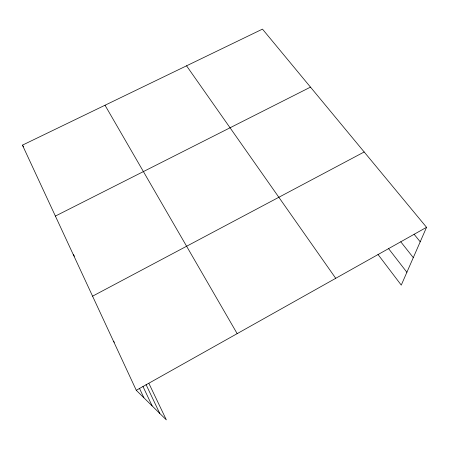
<?xml version="1.0" encoding="UTF-8"?>
<svg xmlns="http://www.w3.org/2000/svg" width="449" height="449" viewBox="0 0 449 449"><rect width="100%" height="100%" fill="white"/><g stroke="black" fill="none" stroke-linecap="round" stroke-linejoin="round"><path stroke-width="0.67" d="M148.967 383.53L166.338 419.877L136.272 390.288L22.45 145.139L262.474 29.123L426.55 227.317L401.266 285.115L377.996 254.46M136.272 390.288L426.55 227.317M92.573 296.172L364.178 151.975M55.384 216.076L310.489 87.123M113.507 341.257L114.388 342.261M414.073 234.21L420.213 241.798M400.777 241.809L413.293 257.631M388.576 248.617L406.884 272.279M73.26 254.572L74.506 256.227M186.554 65.823L335.729 278.307M22.45 145.139L23.584 146.823M105.015 105.234L237.167 333.641M146.043 384.557L159.737 413.377M142.939 386.387L152.149 405.918M139.431 388.262L143.888 397.786"/></g></svg>
